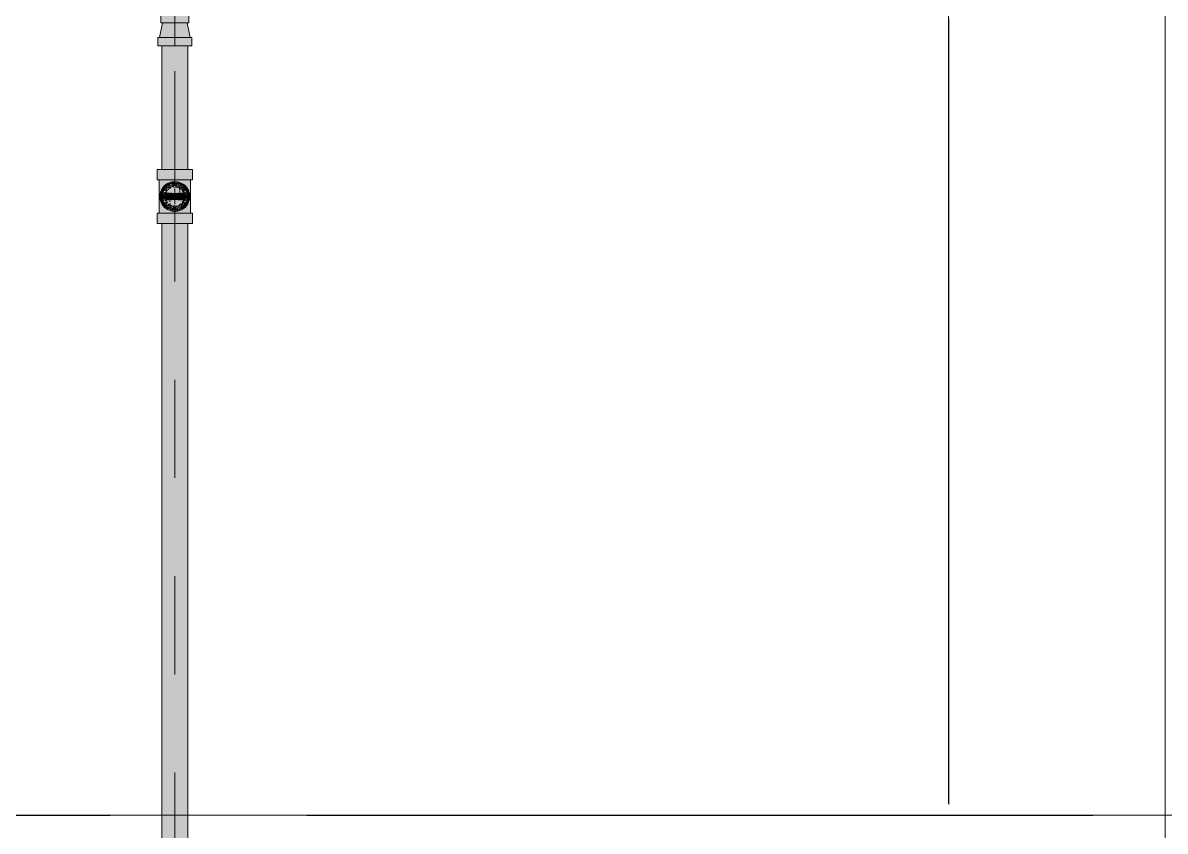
# Model space of a CAD drawing. Header units: millimetres. Extents: x -4000 to 187956, y -58990 to 162485.
# Drawn here: x 76504 to 78350, y 135424 to 136731 of the extents above; entities that cross this region are included whole.
import ezdxf

# ---------------------------------------------------------------- set-up
doc = ezdxf.new("R2010")
doc.units = ezdxf.units.MM
for name, pattern in [('Dash 1_16_', [317.5, 158.75, -158.75]), ('Grid Line', [2222.5, 1270, -317.5, 317.5, -317.5]), ('Grid Line 12_5mm', [2150, 1250, -300, 300, -300])]:
    doc.linetypes.add(name, pattern=pattern)
for name, color, linetype, lineweight in [('A-WALL', 113, 'Continuous', 13), ('F-SPRN', 3, 'Continuous', 9), ('P-PIPE', 3, 'Continuous', 9), ('P-PIPE-CNTR', 3, 'Continuous', 9), ('S-GRID', 1, 'Continuous', 30)]:
    doc.layers.add(name, color=color, linetype=linetype, lineweight=lineweight)

# ---------------------------------------------------------------- blocks, each defined once
blk = doc.blocks.new('CMF2_NHAXUONG_A_rvt-1-FFS - TANG 1')
at = {"layer": 'A-WALL', "color": 50, "lineweight": 15}
blk.add_line((78350, 140699.6), (78350, 132202.1), dxfattribs=at)
at = {"layer": 'A-WALL', "color": 35, "lineweight": 15}
blk.add_line((78350, 140699.6), (78350, 132202.1), dxfattribs=at)
at = {"layer": 'S-GRID', "linetype": 'Grid Line 12_5mm', "lineweight": 9}
for p, q in [((78000, 161185.2), (78000, -16487.4)), ((-824.3, 135450), (183641.1, 135450))]:
    blk.add_line(p, q, dxfattribs=at)
blk = doc.blocks.new('Sprinkler_Up - DN20-V85-FFS - TANG 1')
at = {"layer": 'F-SPRN', "transparency": 33554534}
for points in [[(-13.5, 0), (-3.9, 0.7), (-1.7, 2.9), (-1.2, 3.5), (-0.6, 4), (0.6, 4), (1.2, 3.5), (1.7, 2.9), (4.6, 0), (22.2, 0), (17.8, 13.2), (6.9, 21.2), (-6.9, 21.2), (-18, 13.1), (-22.2, 0)], [(0, -21.2), (6.9, -21.2), (18, -13.1), (22.2, 0), (3.9, -0.7), (1.7, -2.9), (1.2, -3.5), (0.6, -4), (-0.6, -4), (-1.2, -3.5), (-1.7, -2.9), (-4.6, 0), (-22.2, 0), (-18, -13.1), (-6.9, -21.2)], [(0, -16.7), (4.3, -16.1), (11.8, -11.8), (16.1, -4.3), (16.1, 4.3), (9.9, 13.2), (8.3, 14.4), (0, 16.7), (-4.3, 16.1), (-11.8, 11.8), (-16.1, 4.3), (-16.1, -4.3), (-11.8, -11.8), (-8.3, -14.4)], [(0, -15.6), (7.8, -13.5), (13.5, -7.8), (15.1, -4), (15.1, 4), (13.5, 7.8), (7.8, 13.5), (0, 15.6), (-8.2, 13.2), (-11, 11), (-15.1, 4), (-15.1, -4), (-11, -11), (-7.8, -13.5)], [(-10.9, -5.5), (-10.9, 5.4), (-14.5, 5.4), (-14.5, -5.5)], [(-7.7, -5.5), (-7.7, 5.4), (-10.9, 5.4), (-10.9, -5.5)], [(0, -5.5), (0, 5.4), (-7.7, 5.4), (-7.7, -5.5)], [(0, 0), (5.7, 0), (2.9, 4.9), (-2.9, 4.9), (-5.7, 0)], [(-2.9, -4.9), (2.9, -4.9), (5.7, 0), (-5.7, 0)], [(0, 0), (4.6, 0), (0, 4.6), (-4.6, 0)], [(0, -4.6), (4.6, 0), (-4.6, 0)], [(0, -2.6), (1.3, 0), (-1.8, 0)], [(-1.3, 0), (1.8, 0), (0, 2.6)], [(7.7, -5.5), (7.7, 5.4), (0, 5.4), (0, -5.5)], [(10.9, -5.5), (10.9, 5.4), (7.7, 5.4), (7.7, -5.5)], [(14.5, -5.5), (14.5, 5.4), (10.9, 5.4), (10.9, -5.5)]]:
    blk.add_hatch(color=1, dxfattribs=at).paths.add_polyline_path(points)
at = {"layer": 'F-SPRN', "color": 1}
for p, q in [((-11.5, 5.4), (-14.5, 5.4)), ((-14.5, 5.4), (-11.3, 5.4)), ((-14.5, 5.4), (-14.5, 3.7)), ((-14.5, 3.3), (-14.5, 0)), ((-11.5, 5.4), (-11.5, 4)), ((-10.9, 1.9), (-10.9, 3.6)), ((-10.8, 5.4), (-8, 5.4)), ((-8.1, 5.4), (-10.8, 5.4)), ((-8.1, 5.4), (-8.1, 2.8)), ((-8.1, 2.5), (-8.1, 0.7)), ((-7.7, 4.8), (-7.7, 2.7)), ((-7.7, 4.8), (-7.7, 2.7)), ((-7.7, 2.1), (-7.7, 0.5)), ((-7.7, 2.1), (-7.7, 0.5)), ((-6.7, 5.4), (-4.7, 5.4)), ((-5.8, 3.8), (-5.8, 2.2)), ((-2.1, 0), (-2.1, 0)), ((-2.1, 0), (-2.1, -0.1)), ((0, 2.1), (-0.1, 2.1)), ((2.1, 0), (2.1, 0.1)), ((2.1, 0), (2.1, 0)), ((4.7, 5.4), (6.5, 5.4)), ((7.7, 5.4), (10.8, 5.4)), ((7.7, 5.2), (7.7, 2.7)), ((7.7, 5.2), (7.7, 2.7)), ((7.7, 2.3), (7.7, 0.5)), ((7.7, 2.3), (7.7, 0.5)), ((10.8, 5.4), (8.1, 5.4)), ((8.1, 5.4), (8.1, 2.8)), ((8.1, 2.5), (8.1, 0.4)), ((10.9, 5.4), (14.5, 5.4)), ((10.9, 3.6), (10.9, 0.2)), ((14.5, 5.4), (11.5, 5.4)), ((11.5, 5.4), (11.5, 4)), ((11.5, 3), (11.5, 0.2)), ((14.5, 5.4), (14.5, -5.5)), ((-14.5, -1.3), (-14.5, -3.7)), ((-11.1, -5.5), (-14.5, -5.5)), ((-14.5, -5.5), (-11.5, -5.5)), ((-10.9, -2.6), (-10.9, -1.3)), ((-10.8, -5.5), (-8.1, -5.5)), ((-7.8, -5.5), (-10.8, -5.5)), ((-8.1, -4.2), (-8.1, -5.5)), ((-7.7, -2.7), (-7.7, -4)), ((-7.7, -2.7), (-7.7, -4)), ((-7, -5.5), (-5.8, -5.5)), ((-4.8, -5.5), (-7, -5.5)), ((-5.8, -2.3), (-5.8, -3.8)), ((0, -2.1), (0.1, -2.1)), ((7, -5.5), (4.8, -5.5)), ((5.8, -2.2), (5.8, -3.8)), ((5.8, -5.5), (7, -5.5)), ((7.7, -0.5), (7.7, -2.3)), ((7.7, -0.5), (7.7, -2.3)), ((7.7, -2.7), (7.7, -5.4)), ((7.7, -2.7), (7.7, -5.4)), ((10.8, -5.5), (7.7, -5.5)), ((8.1, -0.4), (8.1, -2.5)), ((8.1, -2.8), (8.1, -5.5)), ((8.1, -5.5), (10.8, -5.5)), ((10.9, -0.2), (10.9, -3.6)), ((14.5, -5.5), (10.9, -5.5)), ((11.5, -0.2), (11.5, -3)), ((11.5, -4), (11.5, -5.5)), ((11.5, -5.5), (14.5, -5.5))]:
    blk.add_line(p, q, dxfattribs=at)
at = {"layer": 'F-SPRN', "color": 1, "flags": 128}
for points in [[(-0.6, 2), (-0.7, 2), (-0.8, 1.9), (-0.9, 1.9), (-0.9, 1.9), (-1, 1.8), (-1.1, 1.8), (-1.2, 1.7), (-1.2, 1.7), (-1.3, 1.6), (-1.4, 1.6), (-1.4, 1.5), (-1.5, 1.5), (-1.5, 1.4), (-1.6, 1.3), (-1.6, 1.3), (-1.7, 1.2), (-1.7, 1.1), (-1.8, 1.1), (-1.8, 1), (-1.9, 0.9), (-1.9, 0.8), (-1.9, 0.8), (-2, 0.7), (-2, 0.6), (-2, 0.5), (-2, 0.5), (-2, 0.4), (-2.1, 0.3), (-2.1, 0.2), (-2.1, 0.1), (-2.1, 0)], [(-0.5, 2), (-0.6, 2), (-0.6, 2)], [(-0.1, 2.1), (-0.1, 2.1), (-0.2, 2.1), (-0.3, 2.1), (-0.4, 2), (-0.5, 2)], [(2.1, 0.1), (2.1, 0.2), (2.1, 0.2), (2.1, 0.3), (2, 0.4), (2, 0.5), (2, 0.6), (2, 0.7), (1.9, 0.7), (1.9, 0.8), (1.9, 0.9), (1.8, 1), (1.8, 1), (1.8, 1.1), (1.7, 1.2), (1.7, 1.2), (1.6, 1.3), (1.6, 1.4), (1.5, 1.4), (1.4, 1.5), (1.4, 1.5), (1.3, 1.6), (1.3, 1.7), (1.2, 1.7), (1.1, 1.7), (1.1, 1.8), (1, 1.8), (0.9, 1.9), (0.8, 1.9), (0.8, 1.9), (0.7, 2), (0.6, 2), (0.5, 2), (0.4, 2), (0.4, 2), (0.3, 2.1), (0.2, 2.1), (0.1, 2.1), (0, 2.1)], [(-2.1, -0.1), (-2.1, -0.2), (-2.1, -0.2), (-2.1, -0.3)], [(-2.1, -0.3), (-2, -0.4), (-2, -0.5), (-2, -0.6), (-2, -0.7), (-1.9, -0.7), (-1.9, -0.8), (-1.9, -0.9), (-1.8, -1), (-1.8, -1), (-1.8, -1.1), (-1.7, -1.2), (-1.7, -1.2), (-1.6, -1.3), (-1.6, -1.4), (-1.5, -1.4), (-1.4, -1.5), (-1.4, -1.5), (-1.3, -1.6), (-1.3, -1.7), (-1.2, -1.7), (-1.1, -1.7), (-1.1, -1.8), (-1, -1.8), (-0.9, -1.9), (-0.8, -1.9), (-0.8, -1.9), (-0.7, -2), (-0.6, -2), (-0.5, -2), (-0.4, -2), (-0.4, -2), (-0.3, -2.1), (-0.2, -2.1), (-0.1, -2.1), (0, -2.1)], [(0.1, -2.1), (0.1, -2.1), (0.2, -2.1), (0.3, -2.1), (0.4, -2), (0.5, -2), (0.6, -2), (0.6, -2), (0.7, -2), (0.8, -1.9), (0.9, -1.9), (0.9, -1.9), (1, -1.8), (1.1, -1.8), (1.2, -1.7), (1.2, -1.7), (1.3, -1.6), (1.4, -1.6), (1.4, -1.5), (1.5, -1.5), (1.5, -1.4), (1.6, -1.3), (1.6, -1.3), (1.7, -1.2), (1.7, -1.1), (1.8, -1.1), (1.8, -1), (1.9, -0.9), (1.9, -0.8), (1.9, -0.8), (2, -0.7), (2, -0.6), (2, -0.5), (2, -0.5), (2, -0.4), (2.1, -0.3), (2.1, -0.2), (2.1, -0.1), (2.1, 0)]]:
    blk.add_lwpolyline(points, dxfattribs=at)
at = {"layer": 'F-SPRN', "color": 1}
for radius, start, end in [(22.2, 360, 180), (21.9, 108.2621, 125.7507), (21.9, 99.348, 107.901), (21.9, 90.145, 98.8503), (21.9, 72.5583, 89.4624), (21.9, 54.2493, 71.7379), (21.9, 165.6773, 179.2615), (21.9, 144.7698, 164.8151), (21.9, 142.518, 144), (21.9, 126.6942, 142.518), (16.7, 167.6802, 180), (16.7, 167.6802, 180), (16.7, 155.3879, 164.9693), (16.7, 155.3879, 164.9693), (15.6, 166.4265, 180), (15.6, 166.4265, 180), (15.6, 150.9409, 165), (15.6, 159.6139, 165), (16.7, 136.7213, 149.931), (16.7, 136.7213, 149.931), (15.6, 150.9409, 156.3845), (15.6, 138.4214, 150), (15.6, 138.4214, 150), (15.6, 126.205, 133.2078), (15.6, 126.205, 133.2078), (16.7, 121.4181, 126.9869), (16.7, 121.4181, 126.9869), (16.7, 106.5995, 120), (16.7, 106.5995, 120), (15.6, 120, 121.8808), (15.6, 120, 121.8808), (15.6, 114.4363, 119.9813), (15.6, 114.4363, 119.9813), (4.63, 155.7832, 180), (4.63, 155.7832, 180), (16.7, 96.4143, 105), (16.7, 96.4143, 105), (4.63, 109.0192, 138.2703), (4.63, 109.0192, 138.2703), (15.6, 95.5762, 100.6843), (15.6, 95.5762, 100.6843), (2.56, 109.0192, 168.8278), (2.56, 109.0192, 168.8278), (2.04, 109.0192, 180), (16.7, 83.0684, 90), (16.7, 83.0684, 90), (4.63, 17.9592, 90), (4.63, 17.9592, 90), (3.81, 57.0577, 90), (2.56, 14.5599, 90), (2.56, 14.5599, 90), (2.04, 10.4703, 90), (15.6, 75.573, 80.5892), (15.6, 75.573, 80.5892), (3.81, 16.1605, 43.8358), (15.6, 67.5614, 74.5481), (15.6, 67.5614, 74.5481), (16.7, 60, 75), (16.7, 60, 75), (15.6, 60.0187, 65.5637), (15.6, 60.0187, 65.5637), (15.6, 58.1192, 60), (15.6, 58.1192, 60), (16.7, 53.0131, 58.5819), (16.7, 53.0131, 58.5819), (15.6, 46.7922, 53.795), (15.6, 46.7922, 53.795), (15.6, 30, 41.5786), (15.6, 30, 41.5786), (16.7, 30, 43.2787), (16.7, 30, 43.2787), (21.9, 37.482, 53.3058), (15.6, 23.6155, 29.5646), (15.6, 15, 29.5646), (15.6, 15, 20.3861), (16.7, 15, 24.6121), (16.7, 15, 24.6121), (15.6, 360, 13.6618), (15.6, 0, 13.6618), (16.7, 360, 12.3198), (16.7, 0, 12.3198), (21.9, 36, 37.482), (21.9, 15.1849, 35.2302), (21.9, 0.7385, 14.3227), (22.2, 180, 360), (21.9, 180.7385, 194.3227), (21.9, 195.1849, 215.2302), (21.9, 216.7299, 233.3058), (16.7, 180, 192.3198), (16.7, 180, 192.3198), (16.7, 195.0307, 204.6121), (16.7, 195.0307, 204.6121), (15.6, 181.9082, 193.6618), (15.6, 181.9082, 193.6618), (15.6, 197.3339, 209.5646), (15.6, 197.3339, 209.5646), (16.7, 210.069, 223.2787), (16.7, 210.069, 223.2787), (15.6, 212.5472, 221.5786), (15.6, 212.5472, 221.5786), (21.9, 234.2493, 251.7379), (16.7, 229.4249, 238.5819), (16.7, 229.4249, 238.5819), (15.6, 233.795, 240), (15.6, 233.795, 240), (16.7, 240, 255), (16.7, 240, 255), (15.6, 240.0187, 254.5481), (15.6, 240.0187, 254.5481), (4.63, 197.9592, 0), (4.63, 197.9592, 360), (15.6, 255, 267.64), (15.6, 255, 267.64), (3.81, 196.1605, 360), (2.56, 191.1677, 0), (2.56, 191.1677, 360), (2.04, 190.4703, 0), (16.7, 263.0684, 270), (16.7, 263.0684, 270), (15.6, 275.5762, 280.6843), (15.6, 275.5762, 280.6843), (16.7, 276.4143, 285), (16.7, 276.4143, 285), (16.7, 286.5995, 300), (16.7, 286.5995, 300), (15.6, 294.4363, 299.9813), (15.6, 294.4363, 299.9813), (21.9, 288.2621, 305.7507), (15.6, 300, 313.2078), (15.6, 300, 313.2078), (16.7, 301.4181, 310.5751), (16.7, 301.4181, 310.5751), (15.6, 318.4214, 330), (15.6, 318.4214, 330), (16.7, 316.7213, 330), (16.7, 316.7213, 330), (21.9, 306.6942, 323.2701), (15.6, 330.4354, 345), (15.6, 330.4354, 336.3845), (15.6, 339.6139, 345), (15.6, 346.3382, 360), (15.6, 346.3382, 360), (16.7, 335.3879, 345), (16.7, 335.3879, 345), (16.7, 347.6802, 360), (16.7, 347.6802, 360), (21.9, 324.7698, 344.8151), (21.9, 345.6773, 359.2615), (21.9, 252.5583, 269.4624), (21.9, 270.145, 278.8503), (21.9, 279.348, 287.901)]:
    blk.add_arc((0, 0), radius, start, end, dxfattribs=at)
blk = doc.blocks.new('Steel_Transition_Threaded_HoaPhat - Standard-V119-FFS - TANG 1')
at = {"layer": 'P-PIPE', "lineweight": 13, "transparency": 33554534}
h = blk.add_hatch(color=1, dxfattribs=at)
h.paths.add_polyline_path([(76750, 136427.6), (76755.8, 136428.4), (76761.3, 136430.6), (76765.9, 136434.2), (76769.5, 136438.8), (76771.7, 136444.3), (76772.5, 136450.1), (76771.7, 136455.9), (76768, 136463.3), (76765.9, 136466), (76761.3, 136469.6), (76755.8, 136471.8), (76750, 136472.6), (76744.2, 136471.8), (76738.8, 136469.6), (76732, 136463.3), (76729.9, 136459.7), (76728.3, 136455.9), (76727.5, 136450.1), (76729.9, 136440.4), (76730.5, 136438.8), (76734.1, 136434.2), (76738.8, 136430.6), (76744.2, 136428.4)])
h.paths.add_polyline_path([(76750, 136430), (76744.8, 136430.7), (76740, 136432.7), (76735.8, 136435.9), (76732.6, 136440), (76730.6, 136444.9), (76729.9, 136450.1), (76730.6, 136455.3), (76735, 136463.3), (76735.8, 136464.3), (76740, 136467.5), (76744.8, 136469.5), (76750, 136470.2), (76755.2, 136469.5), (76760.1, 136467.5), (76765, 136463.3), (76767.4, 136460.1), (76769.4, 136455.3), (76770.1, 136450.1), (76769.4, 136444.9), (76767.4, 136440), (76764.2, 136435.9), (76760.1, 136432.7), (76755.2, 136430.7)])
for points in [[(76750, 136430), (76750, 136433.7), (76741.8, 136435.9), (76735.8, 136441.9), (76733.6, 136450.1), (76735.8, 136458.3), (76741.8, 136464.3), (76750, 136466.5), (76750, 136470.2), (76744.8, 136469.5), (76740, 136467.5), (76735, 136463.3), (76732.6, 136460.1), (76730.6, 136455.3), (76729.9, 136450.1), (76730.6, 136444.9), (76732.6, 136440), (76735.8, 136435.9), (76740, 136432.7), (76744.8, 136430.7)], [(76750, 136431.6), (76754.8, 136432.2), (76759.3, 136434.1), (76763.1, 136437), (76766, 136440.8), (76767.9, 136445.3), (76768.5, 136450.1), (76767.9, 136454.9), (76766, 136459.3), (76762.9, 136463.3), (76759.3, 136466.1), (76754.8, 136468), (76750, 136468.6), (76745.2, 136468), (76740.8, 136466.1), (76736.9, 136463.2), (76734, 136459.3), (76732.1, 136454.9), (76731.5, 136450.1), (76732.1, 136445.3), (76734, 136440.8), (76736.9, 136437), (76740.8, 136434.1), (76745.2, 136432.2)], [(76750, 136430), (76755.2, 136430.7), (76760.1, 136432.7), (76764.2, 136435.9), (76767.4, 136440), (76769.4, 136444.9), (76770.1, 136450.1), (76769.4, 136455.3), (76765, 136463.3), (76764.2, 136464.3), (76760.1, 136467.5), (76755.2, 136469.5), (76750, 136470.2), (76750, 136466.5), (76758.2, 136464.3), (76764.2, 136458.3), (76766.4, 136450.1), (76764.2, 136441.9), (76758.2, 136435.9), (76750, 136433.7)]]:
    blk.add_hatch(color=1, dxfattribs=at).paths.add_polyline_path(points)
at = {"layer": 'P-PIPE', "color": 20, "lineweight": 13}
for radius, start, end in [(22.5, 90, 195), (22.5, 90, 270), (20.1, 139.8677, 148.1553), (18.5, 136.4297, 150), (18.5, 136.4297, 150), (20.1, 135, 138.6435), (20.1, 128.8856, 135), (18.5, 134.3867, 135), (18.5, 134.3867, 135), (18.5, 123.4976, 133.2041), (18.5, 123.4976, 133.2041), (20.1, 120, 125.0043), (20.1, 109.6859, 120), (18.5, 106.819, 120), (18.5, 106.819, 120), (16.4, 115.1607, 120), (16.4, 107.4657, 111.9681), (20.1, 100.9975, 105), (18.5, 91.4353, 103.2046), (18.5, 91.4353, 103.2046), (16.4, 96.2132, 104.6042), (20.1, 90.5246, 98.5089), (22.5, 330, 90), (22.5, 270, 90), (18.5, 78.0986, 90), (18.5, 78.0986, 90), (20.1, 75.0607, 87.9279), (18.5, 60, 75), (18.5, 60, 75), (16.4, 66.9681, 72.9388), (20.1, 54.9957, 75), (18.5, 46.7959, 56.5024), (18.5, 46.7959, 56.5024), (20.1, 41.3565, 51.1144), (18.5, 45, 45.6133), (18.5, 45, 45.6133), (16.4, 30, 38.0319), (18.5, 30, 43.5703), (18.5, 30, 43.5703), (20.1, 31.8447, 40.1323), (22.5, 195, 210), (20.1, 166.0499, 180), (20.1, 180, 193.9501), (20.1, 150, 162.7449), (20.1, 197.2551, 210), (18.5, 166.5939, 193.4061), (18.5, 166.5939, 193.4061), (18.5, 157.6232, 165), (18.5, 157.6232, 165), (18.5, 195, 202.3768), (18.5, 195, 202.3768), (16.4, 168.5467, 178.9063), (16.4, 184.8393, 191.4533), (16.4, 158.0319, 163.506), (16.4, 143.5463, 150), (16.4, 210.6635, 216.4537), (16.4, 338.0319, 342.8691), (16.4, 353.5463, 8.0319), (18.5, 15, 22.3768), (18.5, 15, 22.3768), (18.5, 337.6232, 345), (18.5, 337.6232, 345), (20.1, 17.2551, 30), (20.1, 330, 342.7449), (18.5, 346.5939, 13.4061), (18.5, 346.5939, 13.4061), (20.1, 0, 13.9501), (20.1, 346.0499, 0), (22.5, 210, 270), (20.1, 211.8447, 231.1144), (18.5, 210, 223.5703), (18.5, 210, 223.5703), (18.5, 226.7959, 236.5024), (18.5, 226.7959, 236.5024), (20.1, 234.9957, 240), (16.4, 230.4733, 236.6389), (20.1, 240, 255), (18.5, 240, 255), (18.5, 240, 255), (16.4, 240, 246.5955), (16.4, 250.3629, 255), (20.1, 255.0607, 267.9279), (18.5, 258.0986, 270), (18.5, 258.0986, 270), (16.4, 264.1652, 268.506), (22.5, 270, 330), (20.1, 270.5246, 278.5089), (18.5, 271.4353, 283.2046), (18.5, 271.4353, 283.2046), (16.4, 276.2132, 283.9063), (20.1, 280.9975, 285), (16.4, 287.4657, 291.9681), (18.5, 286.819, 300), (18.5, 286.819, 300), (16.4, 293.4045, 300), (20.1, 289.6859, 305.0043), (18.5, 303.4976, 313.2041), (18.5, 303.4976, 313.2041), (20.1, 308.8856, 328.1553), (18.5, 316.4297, 330), (18.5, 316.4297, 330)]:
    blk.add_arc((76750, 136450.1), radius, start, end, dxfattribs=at)

msp = doc.modelspace()

# ---------------------------------------------------------------- block references
at = {"lineweight": 5}
msp.add_blockref('CMF2_NHAXUONG_A_rvt-1-FFS - TANG 1', (0, 0), dxfattribs=at)

# ---------------------------------------------------------------- next in the draw order: hatches: boundary and pattern name
at = {"layer": 'P-PIPE', "transparency": 33554534}
for points in [[(76734.1, 136730.8), (76772.5, 136730.8), (76771.7, 136742.6), (76727.5, 136742.6), (76728.3, 136730.8), (76730.5, 136730.8)], [(76767.5, 136706.9), (76774.8, 136706.9), (76769.4, 136730.8), (76729.9, 136730.8), (76726.1, 136706.9), (76762.4, 136706.9)], [(76769.3, 136693.6), (76777.4, 136693.6), (76776.4, 136706.9), (76722.7, 136706.9), (76723.6, 136693.6), (76763.7, 136693.6)], [(76728.9, 136493.8), (76750, 136493.8), (76750, 136693.6), (76728.9, 136693.6), (76728.9, 136536.3)], [(76750, 136493.8), (76771.1, 136493.8), (76770.4, 136693.6), (76750, 136693.6), (76750, 136536.3)], [(76735.7, 136477.1), (76750, 136477.1), (76750, 136493.8), (76721.4, 136493.8), (76722.4, 136477.1), (76729.9, 136477.1)], [(76778.6, 136477.1), (76777.7, 136493.8), (76750, 136493.8), (76750, 136477.1), (76777.7, 136477.1)], [(76728.1, 136423.1), (76750, 136423.1), (76750, 136428.9), (76740.8, 136431.3), (76733.9, 136436.8), (76731.7, 136439.4), (76729.2, 136446.2), (76729.9, 136455.7), (76733.9, 136463.4), (76737.7, 136467), (76744.3, 136470.2), (76750, 136471.2), (76750, 136477.1), (76724.7, 136477.1), (76725.6, 136423.1)], [(76750, 136426), (76756.2, 136426.8), (76762.1, 136429.2), (76767.1, 136433), (76770.9, 136438), (76773.3, 136443.8), (76774.1, 136450.1), (76773.3, 136456.3), (76770, 136463.3), (76767.1, 136467.1), (76762.1, 136471), (76756.2, 136473.4), (76750, 136474.2), (76743.8, 136473.4), (76737.9, 136471), (76733, 136467.1), (76729.1, 136462.1), (76726.7, 136456.3), (76725.9, 136450.1), (76726.7, 136443.8), (76729.9, 136437.1), (76733, 136433), (76737.9, 136429.2), (76743.8, 136426.8)], [(76741.7, 136435.6), (76742.8, 136437.6), (76741.7, 136441.7), (76742.8, 136445.9), (76745.8, 136449), (76757.2, 136454.3), (76758.4, 136458.4), (76756.7, 136463.3), (76755.9, 136464.3), (76750, 136466.8), (76741.7, 136464.6), (76735.5, 136458.4), (76733.3, 136450.1), (76735.5, 136441.7), (76738.2, 136438.3)], [(76750, 136433.4), (76758.4, 136435.6), (76761.8, 136438.3), (76766.1, 136445.8), (76766.1, 136454.4), (76760, 136463.3), (76758.4, 136464.6), (76750, 136466.8), (76745.7, 136466.2), (76738.2, 136461.9), (76733.9, 136454.4), (76733.9, 136445.8), (76738.2, 136438.3), (76741.7, 136435.6)], [(76771.9, 136423.1), (76775.3, 136423.1), (76774.4, 136477.1), (76750, 136477.1), (76750, 136471.2), (76759.2, 136468.9), (76766.1, 136463.4), (76768.3, 136460.7), (76770.8, 136454), (76770.8, 136446.2), (76766.1, 136436.8), (76762.3, 136433.2), (76755.7, 136430), (76750, 136428.9), (76750, 136423.1), (76767.9, 136423.1)], [(76729.8, 136406.5), (76750, 136406.5), (76750, 136423.1), (76721.4, 136423.1), (76722.4, 136406.5), (76725.2, 136406.5)], [(76750, 134725.1), (76750, 136406.5), (76728.9, 136406.5), (76729.6, 134725.1), (76744.5, 134725.1)], [(76778.6, 136406.5), (76777.7, 136423.1), (76750, 136423.1), (76750, 136406.5), (76777.7, 136406.5)], [(76750, 134725.1), (76771.1, 134725.1), (76770.4, 136406.5), (76750, 136406.5), (76750, 135076.2)]]:
    msp.add_hatch(color=1, dxfattribs=at).paths.add_polyline_path(points)

# ---------------------------------------------------------------- next in the draw order: linework, layer by layer
at = {"layer": 'P-PIPE', "color": 20, "lineweight": 13}
for p, q in [((76727.5, 136742.6), (76727.5, 136730.8)), ((76772.5, 136730.8), (76772.5, 136742.6)), ((76729.9, 136730.8), (76725.2, 136706.9)), ((76727.5, 136730.8), (76772.5, 136730.8)), ((76727.5, 136730.8), (76728.3, 136730.8)), ((76728.3, 136730.8), (76729.8, 136730.8)), ((76730.6, 136730.8), (76744.2, 136730.8)), ((76744.8, 136730.8), (76755.2, 136730.8)), ((76755.8, 136730.8), (76769.4, 136730.8)), ((76774.8, 136706.9), (76770.1, 136730.8)), ((76770.2, 136730.8), (76771.7, 136730.8)), ((76771.7, 136730.8), (76772.5, 136730.8)), ((76722.7, 136706.9), (76722.7, 136693.6)), ((76723.6, 136706.9), (76722.7, 136706.9)), ((76777.4, 136706.9), (76722.7, 136706.9)), ((76725, 136706.9), (76723.6, 136706.9)), ((76742.9, 136706.9), (76726.3, 136706.9)), ((76756.4, 136706.9), (76743.6, 136706.9)), ((76773.7, 136706.9), (76757.1, 136706.9)), ((76777.4, 136706.9), (76775, 136706.9)), ((76777.4, 136693.6), (76777.4, 136706.9)), ((76722.7, 136693.6), (76777.4, 136693.6)), ((76722.7, 136693.6), (76728.7, 136693.6)), ((76728.9, 136693.6), (76728.9, 136493.8)), ((76729.6, 136693.6), (76728.9, 136693.6)), ((76768.3, 136693.6), (76731.7, 136693.6)), ((76731.7, 136693.6), (76768.4, 136693.6)), ((76771.1, 136693.6), (76770.4, 136693.6)), ((76771.1, 136493.8), (76771.1, 136693.6)), ((76771.3, 136693.6), (76777.4, 136693.6)), ((76721.4, 136493.8), (76721.4, 136477.1)), ((76725.2, 136493.8), (76721.4, 136493.8)), ((76750, 136493.8), (76721.4, 136493.8)), ((76728.8, 136493.8), (76725.2, 136493.8)), ((76728.9, 136493.8), (76735.1, 136493.8)), ((76729.8, 136493.8), (76729.8, 136493.8)), ((76735, 136493.8), (76729.8, 136493.8)), ((76735.6, 136493.8), (76764.4, 136493.8)), ((76750, 136493.8), (76735.7, 136493.8)), ((76764.3, 136493.8), (76750, 136493.8)), ((76778.6, 136493.8), (76750, 136493.8)), ((76764.9, 136493.8), (76770.3, 136493.8)), ((76770.2, 136493.8), (76765, 136493.8)), ((76770.4, 136493.8), (76771.1, 136493.8)), ((76778.6, 136493.8), (76771.2, 136493.8)), ((76778.6, 136477.1), (76778.6, 136493.8)), ((76721.4, 136477.1), (76722.4, 136477.1)), ((76721.4, 136477.1), (76750, 136477.1)), ((76722.4, 136477.1), (76724.6, 136477.1)), ((76724.7, 136477.1), (76724.7, 136423.1)), ((76725.6, 136477.1), (76724.7, 136477.1)), ((76725.6, 136477.1), (76724.7, 136477.1)), ((76725.5, 136477.1), (76729.8, 136477.1)), ((76729.6, 136477.1), (76725.6, 136477.1)), ((76728.1, 136477.1), (76725.6, 136477.1)), ((76729.6, 136477.1), (76728.1, 136477.1)), ((76734.6, 136477.1), (76729.7, 136477.1)), ((76732.1, 136477.1), (76729.7, 136477.1)), ((76729.8, 136477.1), (76729.8, 136477.1)), ((76729.8, 136477.1), (76734.7, 136477.1)), ((76737.4, 136477.1), (76732.1, 136477.1)), ((76741.9, 136477.1), (76735.6, 136477.1)), ((76735.7, 136477.1), (76741.9, 136477.1)), ((76742.6, 136477.1), (76737.4, 136477.1)), ((76743.4, 136477.1), (76750, 136477.1)), ((76750, 136477.1), (76743.5, 136477.1)), ((76750, 136477.1), (76743.5, 136477.1)), ((76750, 136477.1), (76756.6, 136477.1)), ((76750, 136477.1), (76778.6, 136477.1)), ((76756.5, 136477.1), (76750, 136477.1)), ((76756.5, 136477.1), (76750, 136477.1)), ((76762.6, 136477.1), (76757.4, 136477.1)), ((76758.1, 136477.1), (76764.3, 136477.1)), ((76764.4, 136477.1), (76758.1, 136477.1)), ((76771.9, 136477.1), (76762.6, 136477.1)), ((76765.3, 136477.1), (76774.5, 136477.1)), ((76775.3, 136477.1), (76765.4, 136477.1)), ((76774.4, 136477.1), (76771.9, 136477.1)), ((76775.3, 136477.1), (76774.4, 136477.1)), ((76775.3, 136423.1), (76775.3, 136477.1)), ((76775.4, 136477.1), (76777.7, 136477.1)), ((76777.7, 136477.1), (76778.6, 136477.1)), ((76721.4, 136423.1), (76721.4, 136406.5)), ((76724.6, 136423.1), (76721.4, 136423.1)), ((76750, 136423.1), (76721.4, 136423.1)), ((76721.4, 136406.5), (76728.8, 136406.5)), ((76721.4, 136406.5), (76750, 136406.5)), ((76724.7, 136423.1), (76729.6, 136423.1)), ((76724.7, 136423.1), (76729.6, 136423.1)), ((76729.8, 136423.1), (76725.5, 136423.1)), ((76728.9, 136406.5), (76728.9, 134725.1)), ((76735.1, 136406.5), (76728.9, 136406.5)), ((76729.7, 136423.1), (76734.6, 136423.1)), ((76729.7, 136423.1), (76732.1, 136423.1)), ((76729.8, 136423.1), (76729.8, 136423.1)), ((76734.7, 136423.1), (76729.8, 136423.1)), ((76729.8, 136406.5), (76729.8, 136406.5)), ((76729.8, 136406.5), (76735, 136406.5)), ((76732.1, 136423.1), (76742.6, 136423.1)), ((76735.6, 136423.1), (76741.9, 136423.1)), ((76764.4, 136406.5), (76735.6, 136406.5)), ((76741.9, 136423.1), (76735.7, 136423.1)), ((76735.7, 136406.5), (76750, 136406.5)), ((76750, 136423.1), (76743.4, 136423.1)), ((76743.5, 136423.1), (76750, 136423.1)), ((76743.5, 136423.1), (76750, 136423.1)), ((76756.6, 136423.1), (76750, 136423.1)), ((76778.6, 136423.1), (76750, 136423.1)), ((76750, 136423.1), (76756.5, 136423.1)), ((76750, 136423.1), (76756.5, 136423.1)), ((76750, 136406.5), (76764.3, 136406.5)), ((76750, 136406.5), (76778.6, 136406.5)), ((76757.4, 136423.1), (76767.9, 136423.1)), ((76764.3, 136423.1), (76758.1, 136423.1)), ((76758.1, 136423.1), (76764.4, 136423.1)), ((76770.3, 136406.5), (76764.9, 136406.5)), ((76765, 136406.5), (76770.2, 136406.5)), ((76774.5, 136423.1), (76765.3, 136423.1)), ((76765.4, 136423.1), (76774.4, 136423.1)), ((76767.9, 136423.1), (76774.4, 136423.1)), ((76771.1, 136406.5), (76770.4, 136406.5)), ((76771.1, 134725.1), (76771.1, 136406.5)), ((76771.2, 136406.5), (76774.8, 136406.5)), ((76774.4, 136423.1), (76775.3, 136423.1)), ((76774.4, 136423.1), (76775.3, 136423.1)), ((76774.8, 136406.5), (76778.6, 136406.5)), ((76778.6, 136423.1), (76775.4, 136423.1)), ((76778.6, 136406.5), (76778.6, 136423.1))]:
    msp.add_line(p, q, dxfattribs=at)
for radius, start, end in [(24.1, 90, 270), (24.1, 150, 225), (24.1, 90, 150), (21.1, 150, 154.6013), (21.1, 128.0211, 141.0043), (21.1, 113.0211, 125.8689), (21.1, 99.731, 105), (21.1, 90, 98.0211), (24.1, 15, 90), (24.1, 270, 90), (21.1, 75, 90), (21.1, 54.4236, 65.5764), (21.1, 39.3488, 51.9789), (21.1, 26.4435, 30), (21.1, 165.7378, 177.7452), (21.1, 182.0242, 192.7707), (21.1, 163.0152, 165), (21.1, 195, 196.9848), (21.1, 158.0211, 163.0152), (21.1, 196.9848, 203.0211), (24.1, 285, 15), (21.1, 336.9789, 345), (21.1, 15, 21.9789), (21.1, 2.0242, 14.2622), (21.1, 345.7378, 351.9789), (21.1, 353.0708, 357.9758), (21.1, 205.3987, 210), (21.1, 213.8363, 218.0211), (24.1, 225, 255), (21.1, 218.1596, 233.0211), (21.1, 234.1311, 240), (21.1, 242.2293, 251.1321), (24.1, 255, 255.2105), (24.1, 255.2105, 270), (21.1, 255, 261.9292), (21.1, 261.9789, 267.7707), (21.1, 270, 276.9789), (24.1, 270, 284.7895), (21.1, 279.731, 285), (24.1, 284.7895, 285), (21.1, 291.9789, 305.8689), (21.1, 306.9789, 315), (21.1, 317.2293, 321.8404), (21.1, 321.9789, 326.1637), (21.1, 330, 334.6013)]:
    msp.add_arc((76750, 136450.1), radius, start, end, dxfattribs=at)
at = {"layer": 'P-PIPE', "color": 1}
for centre, radius, start, end in [((76750, 136458.4), 8.35, 69.0027, 79.2369), ((76750, 136458.4), 8.35, 20.1285, 29.0413), ((76750, 136458.4), 8.35, 8.0385, 17.9918), ((76750, 136450.1), 16.7, 46.0317, 51.8726), ((76750, 136450.1), 16.7, 39.3092, 45.2846), ((76750, 136450.1), 16.7, 32.3031, 39.2955), ((76750, 136450.1), 16.7, 170.1108, 177.203), ((76750, 136450.1), 16.7, 182.797, 189.8892), ((76750, 136450.1), 16.7, 190.2154, 195.2487), ((76750, 136450.1), 16.7, 157.579, 164.2722), ((76750, 136441.7), 8.35, 172.0327, 181.5407), ((76750, 136441.7), 8.35, 131.0366, 150), ((76750, 136441.7), 8.35, 115.6806, 125.5287), ((76750, 136441.7), 8.35, 100.6842, 114.0387), ((76750, 136441.7), 8.35, 90, 100.6842), ((76750, 136458.4), 8.35, 270, 280.6842), ((76750, 136458.4), 8.35, 316.3183, 330), ((76750, 136458.4), 8.35, 352.2824, 1.6717), ((76750, 136450.1), 16.7, 23.314, 31.0974), ((76750, 136450.1), 16.7, 328.9026, 336.686), ((76750, 136450.1), 16.7, 16.9375, 22.421), ((76750, 136450.1), 16.7, 337.2636, 343.0625), ((76750, 136450.1), 16.7, 4.3093, 9.8892), ((76750, 136450.1), 16.7, 231.8726, 237.203), ((76750, 136441.7), 8.35, 199.9004, 209.0413), ((76750, 136441.7), 8.35, 226.6998, 237.8461), ((76750, 136441.7), 8.35, 249.0027, 259.2369), ((76750, 136450.1), 16.7, 264.6626, 273.5288), ((76750, 136450.1), 16.7, 308.1274, 313.9683), ((76750, 136450.1), 16.7, 314.7154, 320.6908)]:
    msp.add_arc(centre, radius, start, end, dxfattribs=at)
at = {"layer": 'P-PIPE-CNTR', "color": 20, "lineweight": 13}
for p, q in [((76750, 136693.6), (76750, 136742.6)), ((76750, 136493.8), (76750, 136474.2)), ((76750, 136474.2), (76750, 136472.6)), ((76750, 136472.6), (76750, 136471.2)), ((76750, 136470.2), (76750, 136468.6)), ((76750, 136465.2), (76750, 136463.6)), ((76750, 136462.6), (76750, 136459.8)), ((76750, 136459.1), (76750, 136456.5)), ((76750, 136454.3), (76750, 136452.6)), ((76750, 136452.1), (76750, 136450.1)), ((76750, 136450.1), (76750, 136448)), ((76750, 136447.5), (76750, 136445.9)), ((76750, 136444.6), (76750, 136441.1)), ((76750, 136440.4), (76750, 136438.1)), ((76750, 136436.5), (76750, 136435)), ((76750, 136433.4), (76750, 136432.2)), ((76750, 136431.6), (76750, 136430)), ((76750, 136428.9), (76750, 136427.6)), ((76750, 136426), (76750, 136406.5))]:
    msp.add_line(p, q, dxfattribs=at)
at = {"layer": 'P-PIPE-CNTR', "color": 1, "linetype": 'Dash 1_16_'}
for p, q in [((76750, 136493.8), (76750, 136693.6)), ((76750, 136493.8), (76750, 136693.6)), ((76750, 136472.6), (76750, 136475.1)), ((76750, 136471.2), (76750, 136472.6)), ((76750, 136468.6), (76750, 136470.2)), ((76750, 136463.6), (76750, 136465.2)), ((76750, 136459.8), (76750, 136462.6)), ((76725, 136450.1), (76727.5, 136450.1)), ((76727.8, 136450.1), (76729.9, 136450.1)), ((76729.9, 136450.1), (76731.5, 136450.1)), ((76731.5, 136450.1), (76733.3, 136450.1)), ((76736.9, 136450.1), (76740.4, 136450.1)), ((76740.4, 136450.1), (76742.3, 136450.1)), ((76745.4, 136450.1), (76747.6, 136450.1)), ((76748.7, 136450.1), (76750, 136450.1)), ((76750, 136455.5), (76750, 136459.1)), ((76750, 136452.6), (76750, 136454.3)), ((76750, 136450.1), (76750, 136452.1)), ((76750, 136448), (76750, 136450.1)), ((76750, 136450.1), (76751.3, 136450.1)), ((76750, 136445.9), (76750, 136447.5)), ((76750, 136441.1), (76750, 136444.6)), ((76751.8, 136450.1), (76754.6, 136450.1)), ((76755.7, 136450.1), (76763.5, 136450.1)), ((76766.4, 136450.1), (76768.5, 136450.1)), ((76768.5, 136450.1), (76772.2, 136450.1)), ((76772.5, 136450.1), (76775, 136450.1)), ((76750, 136438.1), (76750, 136440.4)), ((76750, 136435), (76750, 136436.5)), ((76750, 136432.2), (76750, 136433.4)), ((76750, 136430), (76750, 136431.6)), ((76750, 136427.6), (76750, 136428.9)), ((76750, 136425.1), (76750, 136426.8)), ((76750, 134725.1), (76750, 136406.5)), ((76750, 134725.1), (76750, 136406.5))]:
    msp.add_line(p, q, dxfattribs=at)
at = {"layer": 'S-GRID', "linetype": 'Grid Line'}
for p, q in [((78000, 161185.2), (78000, -16487.4)), ((-824.3, 135450), (183641.1, 135450))]:
    msp.add_line(p, q, dxfattribs=at)

# ---------------------------------------------------------------- next in the draw order: block references
at = {"layer": 'F-SPRN', "color": 1}
msp.add_blockref('Sprinkler_Up - DN20-V85-FFS - TANG 1', (76750, 136450.1), dxfattribs=at)
at = {"layer": 'P-PIPE', "color": 20, "lineweight": 13}
msp.add_blockref('Steel_Transition_Threaded_HoaPhat - Standard-V119-FFS - TANG 1', (0, 0), dxfattribs=at)

doc.saveas('drawing.dxf')
